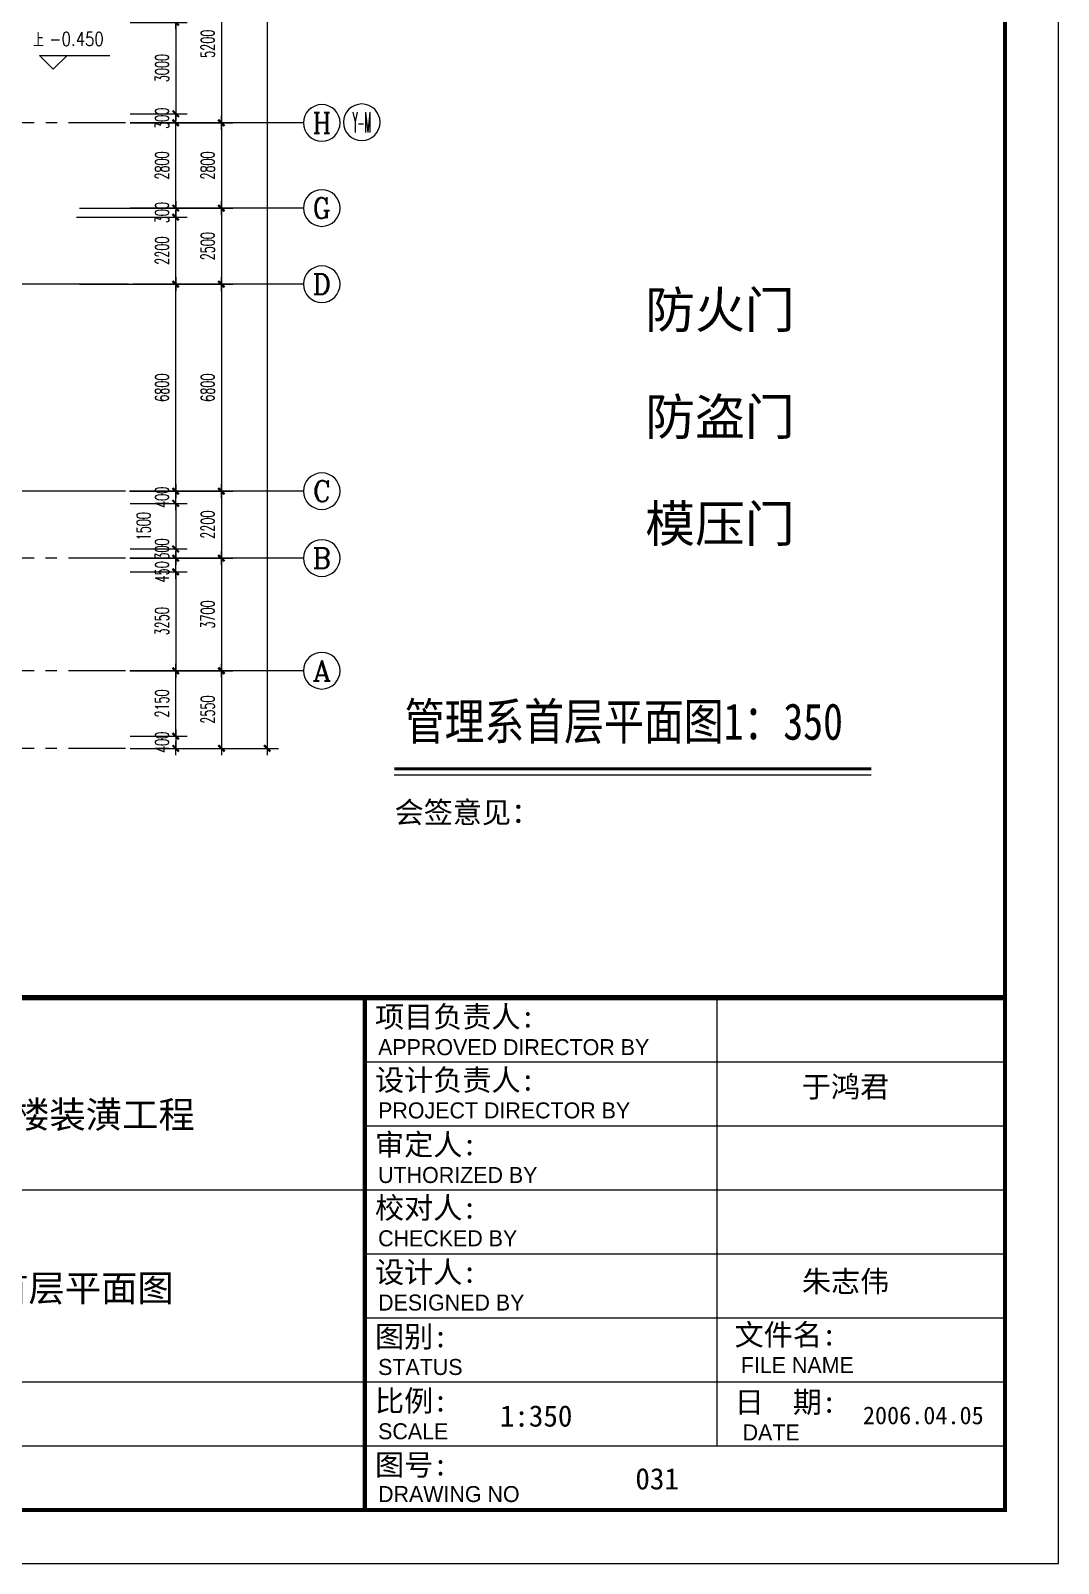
# Model space of a CAD drawing. Extents: x 2719331 to 3465925, y -270324 to -167476.
# Drawn here: x 2822290 to 2856051, y -268790 to -218437 of the extents above; entities that cross this region are included whole.
import ezdxf
from ezdxf.enums import TextEntityAlignment as Align

# ---------------------------------------------------------------- set-up
doc = ezdxf.new("R2010")
doc.units = 0
doc.header["$LTSCALE"] = 1500
doc.header["$MEASUREMENT"] = 0
doc.linetypes.add('CENTER', pattern=[2, 1.25, -0.25, 0.25, -0.25])
doc.layers.get('0').update_dxf_attribs({"linetype": 'CONTINUOUS', "lineweight": 0})
doc.layers.get('DEFPOINTS').update_dxf_attribs({"linetype": 'CONTINUOUS', "lineweight": 5})
for name, color, linetype, lineweight in [('AXIS', 7, 'CONTINUOUS', 5), ('AXIS_TEXT', 7, 'CONTINUOUS', 5), ('DOTE', 7, 'CENTER', 5), ('P-S-TEXT', 7, 'CONTINUOUS', 5), ('PUB_DIM', 250, 'CONTINUOUS', 5), ('PUB_TEXT', 7, 'CONTINUOUS', 5), ('我的', 7, 'CONTINUOUS', 5)]:
    doc.layers.add(name, color=color, linetype=linetype, lineweight=lineweight)
doc.styles.add('COMPLEX', font='COMPLEX')
doc.styles.add('DIM_FONT', font='romans.shx', dxfattribs={"width": 0.6})
doc.styles.add('H1', font='romans.shx', dxfattribs={"width": 1.2, "bigfont": 'hztxt.shx'})
doc.styles.add('ST', font='SimSun.ttf')
doc.styles.get("Standard").update_dxf_attribs({"font": 'SIMHEI.TTF', "height": 1.2})
doc.dimstyles.new('DIMN150', dxfattribs={"dimscale": 1.5, "dimtxt": 300, "dimasz": 1, "dimexe": 250, "dimexo": 300, "dimgap": 150, "dimtad": 1, "dimdec": 0, "dimdsep": 46, "dimtxsty": 'DIM_FONT', "dimblk": '_DIMX', "dimcen": 2.5, "dimdle": 0.3, "dimclrd": 7, "dimclre": 256, "dimclrt": 256, "dimadec": 0, "dimazin": 0, "dimtfac": 1, "dimtdec": 0, "dimtix": 1, "dimtmove": 2, "dimatfit": 3, "dimldrblk": '_DIMX', "dimfxl": 1, "dimtvp": 1, "dimtolj": 1, "dimtzin": 0, "dimlwd": -1, "dimlwe": -1, "dimarcsym": 0})

# ---------------------------------------------------------------- blocks, each defined once
blk = doc.blocks.new('_AXISO')
blk.add_circle((0, 0), 0.5)
at = {"layer": 'AXIS_TEXT', "style": 'COMPLEX', "width": 1.041667}
blk.add_attdef('A', text='', height=0.56, dxfattribs=at).set_placement((-0.25, -0.28), (0.25, -0.28), align=Align.FIT)
blk = doc.blocks.new('_DIMX')
blk.add_line((-150, 0), (150, 0))
at = {"const_width": 50}
blk.add_lwpolyline([(-70, -70), (70, 70)], dxfattribs=at)
blk = doc.blocks.new('*D1912')
at = {"layer": 'DEFPOINTS', "color": 0, "lineweight": 25}
for p in [(2825555, -216266), (2825555, -221466), (2828555, -221466)]:
    blk.add_point(p, dxfattribs=at)
at = {"layer": '我的'}
for p, q in [((2826005, -216266), (2828930, -216266)), ((2826005, -221466), (2828930, -221466))]:
    blk.add_line(p, q, dxfattribs=at)
at = {"layer": '我的', "color": 7}
blk.add_line((2828555, -216268), (2828555, -221465), dxfattribs=at)
at = {"layer": '我的', "color": 7, "xscale": 1.5, "yscale": 1.5, "zscale": 1.5}
for p, rotation in [((2828555, -216266), 90), ((2828555, -221466), 270)]:
    blk.add_blockref('_DIMX', p, dxfattribs=dict(at, rotation=rotation))
at = {"layer": '我的', "lineweight": 0, "insert": (2828105, -218866), "char_height": 450, "attachment_point": 5, "rotation": 90, "style": 'DIM_FONT'}
blk.add_mtext('\\A1;5200', dxfattribs=at)
blk = doc.blocks.new('*D1913')
at = {"layer": 'DEFPOINTS', "color": 0, "lineweight": 25}
for p in [(2825555, -221466), (2825555, -224266), (2828555, -224266)]:
    blk.add_point(p, dxfattribs=at)
at = {"layer": '我的'}
for p, q in [((2826005, -221466), (2828930, -221466)), ((2826005, -224266), (2828930, -224266))]:
    blk.add_line(p, q, dxfattribs=at)
at = {"layer": '我的', "color": 7}
blk.add_line((2828555, -221468), (2828555, -224265), dxfattribs=at)
at = {"layer": '我的', "color": 7, "xscale": 1.5, "yscale": 1.5, "zscale": 1.5}
for p, rotation in [((2828555, -221466), 90), ((2828555, -224266), 270)]:
    blk.add_blockref('_DIMX', p, dxfattribs=dict(at, rotation=rotation))
at = {"layer": '我的', "lineweight": 0, "insert": (2828105, -222866), "char_height": 450, "attachment_point": 5, "rotation": 90, "style": 'DIM_FONT'}
blk.add_mtext('\\A1;2800', dxfattribs=at)
blk = doc.blocks.new('*D1915')
at = {"layer": 'DEFPOINTS', "color": 0, "lineweight": 25}
for p in [(2825555, -224266), (2825105, -226766), (2828555, -226766)]:
    blk.add_point(p, dxfattribs=at)
at = {"layer": '我的'}
for p, q in [((2826005, -224266), (2828930, -224266)), ((2825555, -226766), (2828930, -226766))]:
    blk.add_line(p, q, dxfattribs=at)
at = {"layer": '我的', "color": 7}
blk.add_line((2828555, -224268), (2828555, -226765), dxfattribs=at)
at = {"layer": '我的', "color": 7, "xscale": 1.5, "yscale": 1.5, "zscale": 1.5}
for p, rotation in [((2828555, -224266), 90), ((2828555, -226766), 270)]:
    blk.add_blockref('_DIMX', p, dxfattribs=dict(at, rotation=rotation))
at = {"layer": '我的', "lineweight": 0, "insert": (2828105, -225516), "char_height": 450, "attachment_point": 5, "rotation": 90, "style": 'DIM_FONT'}
blk.add_mtext('\\A1;2500', dxfattribs=at)
blk = doc.blocks.new('*D1916')
at = {"layer": 'DEFPOINTS', "color": 0, "lineweight": 25}
for p in [(2825105, -226766), (2825093, -233566), (2828555, -233566)]:
    blk.add_point(p, dxfattribs=at)
at = {"layer": '我的'}
for p, q in [((2825555, -226766), (2828930, -226766)), ((2825543, -233566), (2828930, -233566))]:
    blk.add_line(p, q, dxfattribs=at)
at = {"layer": '我的', "color": 7}
blk.add_line((2828555, -226768), (2828555, -233565), dxfattribs=at)
at = {"layer": '我的', "color": 7, "xscale": 1.5, "yscale": 1.5, "zscale": 1.5}
for p, rotation in [((2828555, -226766), 90), ((2828555, -233566), 270)]:
    blk.add_blockref('_DIMX', p, dxfattribs=dict(at, rotation=rotation))
at = {"layer": '我的', "lineweight": 0, "insert": (2828105, -230166), "char_height": 450, "attachment_point": 5, "rotation": 90, "style": 'DIM_FONT'}
blk.add_mtext('\\A1;6800', dxfattribs=at)
blk = doc.blocks.new('*D1917')
at = {"layer": 'DEFPOINTS', "color": 0, "lineweight": 25}
for p in [(2825093, -233566), (2825105, -235766), (2828555, -235766)]:
    blk.add_point(p, dxfattribs=at)
at = {"layer": '我的'}
for p, q in [((2825543, -233566), (2828930, -233566)), ((2825555, -235766), (2828930, -235766))]:
    blk.add_line(p, q, dxfattribs=at)
at = {"layer": '我的', "color": 7}
blk.add_line((2828555, -233568), (2828555, -235765), dxfattribs=at)
at = {"layer": '我的', "color": 7, "xscale": 1.5, "yscale": 1.5, "zscale": 1.5}
for p, rotation in [((2828555, -233566), 90), ((2828555, -235766), 270)]:
    blk.add_blockref('_DIMX', p, dxfattribs=dict(at, rotation=rotation))
at = {"layer": '我的', "lineweight": 0, "insert": (2828105, -234666), "char_height": 450, "attachment_point": 5, "rotation": 90, "style": 'DIM_FONT'}
blk.add_mtext('\\A1;2200', dxfattribs=at)
blk = doc.blocks.new('*D1918')
at = {"layer": 'DEFPOINTS', "color": 0, "lineweight": 25}
for p in [(2825105, -235766), (2825105, -239466), (2828555, -239466)]:
    blk.add_point(p, dxfattribs=at)
at = {"layer": '我的'}
for p, q in [((2825555, -235766), (2828930, -235766)), ((2825555, -239466), (2828930, -239466))]:
    blk.add_line(p, q, dxfattribs=at)
at = {"layer": '我的', "color": 7}
blk.add_line((2828555, -235768), (2828555, -239465), dxfattribs=at)
at = {"layer": '我的', "color": 7, "xscale": 1.5, "yscale": 1.5, "zscale": 1.5}
for p, rotation in [((2828555, -235766), 90), ((2828555, -239466), 270)]:
    blk.add_blockref('_DIMX', p, dxfattribs=dict(at, rotation=rotation))
at = {"layer": '我的', "lineweight": 0, "insert": (2828105, -237616), "char_height": 450, "attachment_point": 5, "rotation": 90, "style": 'DIM_FONT'}
blk.add_mtext('\\A1;3700', dxfattribs=at)
blk = doc.blocks.new('*D1919')
at = {"layer": 'DEFPOINTS', "color": 0, "lineweight": 25}
for p in [(2825109, -239466), (2825109, -242016), (2828559, -242016)]:
    blk.add_point(p, dxfattribs=at)
at = {"layer": '我的'}
for p, q in [((2825559, -239466), (2828934, -239466)), ((2825559, -242016), (2828934, -242016))]:
    blk.add_line(p, q, dxfattribs=at)
at = {"layer": '我的', "color": 7}
blk.add_line((2828559, -239468), (2828559, -242015), dxfattribs=at)
at = {"layer": '我的', "color": 7, "xscale": 1.5, "yscale": 1.5, "zscale": 1.5}
for p, rotation in [((2828559, -239466), 90), ((2828559, -242016), 270)]:
    blk.add_blockref('_DIMX', p, dxfattribs=dict(at, rotation=rotation))
at = {"layer": '我的', "lineweight": 0, "insert": (2828109, -240741), "char_height": 450, "attachment_point": 5, "rotation": 90, "style": 'DIM_FONT'}
blk.add_mtext('\\A1;2550', dxfattribs=at)
blk = doc.blocks.new('*D945')
at = {"layer": 'DEFPOINTS', "color": 0, "lineweight": 25}
for p in [(2825109, -218166), (2825109, -221166), (2827055, -221166)]:
    blk.add_point(p, dxfattribs=at)
at = {"layer": '我的'}
for p, q in [((2825559, -218166), (2827430, -218166)), ((2825559, -221166), (2827430, -221166))]:
    blk.add_line(p, q, dxfattribs=at)
at = {"layer": '我的', "color": 7}
blk.add_line((2827055, -218168), (2827055, -221165), dxfattribs=at)
at = {"layer": '我的', "color": 7, "xscale": 1.5, "yscale": 1.5, "zscale": 1.5}
for p, rotation in [((2827055, -218166), 90), ((2827055, -221166), 270)]:
    blk.add_blockref('_DIMX', p, dxfattribs=dict(at, rotation=rotation))
at = {"layer": '我的', "lineweight": 0, "insert": (2826605, -219666), "char_height": 450, "attachment_point": 5, "rotation": 90, "style": 'DIM_FONT'}
blk.add_mtext('\\A1;3000', dxfattribs=at)
blk = doc.blocks.new('*D946')
at = {"layer": 'DEFPOINTS', "color": 0, "lineweight": 25}
for p in [(2825105, -233566), (2827055, -233566), (2825105, -233966)]:
    blk.add_point(p, dxfattribs=at)
at = {"layer": '我的'}
for p, q in [((2825555, -233566), (2827430, -233566)), ((2825555, -233966), (2827430, -233966))]:
    blk.add_line(p, q, dxfattribs=at)
at = {"layer": '我的', "color": 7}
for p, q in [((2827055, -233565), (2827055, -233563)), ((2827055, -233966), (2827055, -233566)), ((2827055, -233968), (2827055, -233969))]:
    blk.add_line(p, q, dxfattribs=at)
at = {"layer": '我的', "color": 7, "xscale": 1.5, "yscale": 1.5, "zscale": 1.5}
for p, rotation in [((2827055, -233566), 270), ((2827055, -233966), 90)]:
    blk.add_blockref('_DIMX', p, dxfattribs=dict(at, rotation=rotation))
at = {"layer": '我的', "lineweight": 0, "insert": (2826605, -233766), "char_height": 450, "attachment_point": 5, "rotation": 90, "style": 'DIM_FONT'}
blk.add_mtext('\\A1;400', dxfattribs=at)
blk = doc.blocks.new('*D947')
at = {"layer": 'DEFPOINTS', "color": 0, "lineweight": 25}
for p in [(2825205, -226766), (2827055, -226766), (2825105, -233566)]:
    blk.add_point(p, dxfattribs=at)
at = {"layer": '我的'}
for p, q in [((2825655, -226766), (2827430, -226766)), ((2825555, -233566), (2827430, -233566))]:
    blk.add_line(p, q, dxfattribs=at)
at = {"layer": '我的', "color": 7}
blk.add_line((2827055, -233565), (2827055, -226768), dxfattribs=at)
at = {"layer": '我的', "color": 7, "xscale": 1.5, "yscale": 1.5, "zscale": 1.5}
for p, rotation in [((2827055, -226766), 90), ((2827055, -233566), 270)]:
    blk.add_blockref('_DIMX', p, dxfattribs=dict(at, rotation=rotation))
at = {"layer": '我的', "lineweight": 0, "insert": (2826605, -230166), "char_height": 450, "attachment_point": 5, "rotation": 90, "style": 'DIM_FONT'}
blk.add_mtext('\\A1;6800', dxfattribs=at)
blk = doc.blocks.new('*D948')
at = {"layer": 'DEFPOINTS', "color": 0, "lineweight": 25}
for p in [(2825409, -221466), (2827055, -221466), (2825409, -224266)]:
    blk.add_point(p, dxfattribs=at)
at = {"layer": '我的'}
for p, q in [((2825859, -221466), (2827430, -221466)), ((2825859, -224266), (2827430, -224266))]:
    blk.add_line(p, q, dxfattribs=at)
at = {"layer": '我的', "color": 7}
blk.add_line((2827055, -224265), (2827055, -221468), dxfattribs=at)
at = {"layer": '我的', "color": 7, "xscale": 1.5, "yscale": 1.5, "zscale": 1.5}
for p, rotation in [((2827055, -221466), 90), ((2827055, -224266), 270)]:
    blk.add_blockref('_DIMX', p, dxfattribs=dict(at, rotation=rotation))
at = {"layer": '我的', "lineweight": 0, "insert": (2826605, -222866), "char_height": 450, "attachment_point": 5, "rotation": 90, "style": 'DIM_FONT'}
blk.add_mtext('\\A1;2800', dxfattribs=at)
blk = doc.blocks.new('*D1901')
at = {"layer": 'DEFPOINTS', "color": 0, "lineweight": 25}
for p in [(2826609, -178616), (2826609, -242016), (2830059, -242016)]:
    blk.add_point(p, dxfattribs=at)
at = {"layer": '我的'}
for p, q in [((2827059, -178616), (2830434, -178616)), ((2827059, -242016), (2830434, -242016))]:
    blk.add_line(p, q, dxfattribs=at)
at = {"layer": '我的', "color": 7}
blk.add_line((2830059, -178618), (2830059, -242015), dxfattribs=at)
at = {"layer": '我的', "color": 7, "xscale": 1.5, "yscale": 1.5, "zscale": 1.5}
for p, rotation in [((2830059, -178616), 90), ((2830059, -242016), 270)]:
    blk.add_blockref('_DIMX', p, dxfattribs=dict(at, rotation=rotation))
at = {"layer": '我的', "lineweight": 0, "insert": (2829609, -210316), "char_height": 450, "attachment_point": 5, "rotation": 90, "style": 'DIM_FONT'}
blk.add_mtext('\\A1;63400', dxfattribs=at)
blk = doc.blocks.new('*D1893')
at = {"layer": 'DEFPOINTS', "color": 0, "lineweight": 25}
for p in [(2825109, -221166), (2825109, -221466), (2827055, -221166)]:
    blk.add_point(p, dxfattribs=at)
at = {"layer": '我的'}
for p, q in [((2825559, -221166), (2827430, -221166)), ((2825559, -221466), (2827430, -221466))]:
    blk.add_line(p, q, dxfattribs=at)
at = {"layer": '我的', "color": 7}
for p, q in [((2827055, -221165), (2827055, -221163)), ((2827055, -221466), (2827055, -221166)), ((2827055, -221468), (2827055, -221469))]:
    blk.add_line(p, q, dxfattribs=at)
at = {"layer": '我的', "color": 7, "xscale": 1.5, "yscale": 1.5, "zscale": 1.5}
for p, rotation in [((2827055, -221166), 270), ((2827055, -221466), 90)]:
    blk.add_blockref('_DIMX', p, dxfattribs=dict(at, rotation=rotation))
at = {"layer": '我的', "lineweight": 0, "insert": (2826605, -221316), "char_height": 450, "attachment_point": 5, "rotation": 90, "style": 'DIM_FONT'}
blk.add_mtext('\\A1;300', dxfattribs=at)
blk = doc.blocks.new('*D1894')
at = {"layer": 'DEFPOINTS', "color": 0, "lineweight": 25}
for p in [(2825105, -233966), (2825105, -235466), (2827055, -235466)]:
    blk.add_point(p, dxfattribs=at)
at = {"layer": '我的'}
for p, q in [((2825555, -233966), (2827430, -233966)), ((2825555, -235466), (2827430, -235466))]:
    blk.add_line(p, q, dxfattribs=at)
at = {"layer": '我的', "color": 7}
blk.add_line((2827055, -233968), (2827055, -235465), dxfattribs=at)
at = {"layer": '我的', "color": 7, "xscale": 1.5, "yscale": 1.5, "zscale": 1.5}
for p, rotation in [((2827055, -233966), 90), ((2827055, -235466), 270)]:
    blk.add_blockref('_DIMX', p, dxfattribs=dict(at, rotation=rotation))
at = {"layer": '我的', "lineweight": 0, "insert": (2825998, -234716), "char_height": 450, "attachment_point": 5, "rotation": 90, "style": 'DIM_FONT'}
blk.add_mtext('\\A1;1500', dxfattribs=at)
blk = doc.blocks.new('*D1895')
at = {"layer": 'DEFPOINTS', "color": 0, "lineweight": 25}
for p in [(2825105, -235766), (2827055, -235766), (2825105, -236216)]:
    blk.add_point(p, dxfattribs=at)
at = {"layer": '我的'}
for p, q in [((2825555, -235766), (2827430, -235766)), ((2825555, -236216), (2827430, -236216))]:
    blk.add_line(p, q, dxfattribs=at)
at = {"layer": '我的', "color": 7}
for p, q in [((2827055, -235765), (2827055, -235763)), ((2827055, -236216), (2827055, -235766)), ((2827055, -236218), (2827055, -236219))]:
    blk.add_line(p, q, dxfattribs=at)
at = {"layer": '我的', "color": 7, "xscale": 1.5, "yscale": 1.5, "zscale": 1.5}
for p, rotation in [((2827055, -235766), 270), ((2827055, -236216), 90)]:
    blk.add_blockref('_DIMX', p, dxfattribs=dict(at, rotation=rotation))
at = {"layer": '我的', "lineweight": 0, "insert": (2826605, -236216), "char_height": 450, "attachment_point": 5, "rotation": 90, "style": 'DIM_FONT'}
blk.add_mtext('\\A1;450', dxfattribs=at)
blk = doc.blocks.new('*D1896')
at = {"layer": 'DEFPOINTS', "color": 0, "lineweight": 25}
for p in [(2825105, -235466), (2825105, -235766), (2827055, -235766)]:
    blk.add_point(p, dxfattribs=at)
at = {"layer": '我的'}
for p, q in [((2825555, -235466), (2827430, -235466)), ((2825555, -235766), (2827430, -235766))]:
    blk.add_line(p, q, dxfattribs=at)
at = {"layer": '我的', "color": 7}
for p, q in [((2827055, -235465), (2827055, -235463)), ((2827055, -235466), (2827055, -235766)), ((2827055, -235768), (2827055, -235769))]:
    blk.add_line(p, q, dxfattribs=at)
at = {"layer": '我的', "color": 7, "xscale": 1.5, "yscale": 1.5, "zscale": 1.5}
for p, rotation in [((2827055, -235466), 270), ((2827055, -235766), 90)]:
    blk.add_blockref('_DIMX', p, dxfattribs=dict(at, rotation=rotation))
at = {"layer": '我的', "lineweight": 0, "insert": (2826605, -235466), "char_height": 450, "attachment_point": 5, "rotation": 90, "style": 'DIM_FONT'}
blk.add_mtext('\\A1;300', dxfattribs=at)
blk = doc.blocks.new('*D1897')
at = {"layer": 'DEFPOINTS', "color": 0, "lineweight": 25}
for p in [(2825105, -236216), (2825205, -239466), (2827055, -239466)]:
    blk.add_point(p, dxfattribs=at)
at = {"layer": '我的'}
for p, q in [((2825555, -236216), (2827430, -236216)), ((2825655, -239466), (2827430, -239466))]:
    blk.add_line(p, q, dxfattribs=at)
at = {"layer": '我的', "color": 7}
blk.add_line((2827055, -236218), (2827055, -239465), dxfattribs=at)
at = {"layer": '我的', "color": 7, "xscale": 1.5, "yscale": 1.5, "zscale": 1.5}
for p, rotation in [((2827055, -236216), 90), ((2827055, -239466), 270)]:
    blk.add_blockref('_DIMX', p, dxfattribs=dict(at, rotation=rotation))
at = {"layer": '我的', "lineweight": 0, "insert": (2826605, -237841), "char_height": 450, "attachment_point": 5, "rotation": 90, "style": 'DIM_FONT'}
blk.add_mtext('\\A1;3250', dxfattribs=at)
blk = doc.blocks.new('*D1898')
at = {"layer": 'DEFPOINTS', "color": 0, "lineweight": 25}
for p in [(2825205, -239466), (2827055, -239466), (2825105, -241616)]:
    blk.add_point(p, dxfattribs=at)
at = {"layer": '我的'}
for p, q in [((2825655, -239466), (2827430, -239466)), ((2825555, -241616), (2827430, -241616))]:
    blk.add_line(p, q, dxfattribs=at)
at = {"layer": '我的', "color": 7}
blk.add_line((2827055, -241615), (2827055, -239468), dxfattribs=at)
at = {"layer": '我的', "color": 7, "xscale": 1.5, "yscale": 1.5, "zscale": 1.5}
for p, rotation in [((2827055, -239466), 90), ((2827055, -241616), 270)]:
    blk.add_blockref('_DIMX', p, dxfattribs=dict(at, rotation=rotation))
at = {"layer": '我的', "lineweight": 0, "insert": (2826605, -240541), "char_height": 450, "attachment_point": 5, "rotation": 90, "style": 'DIM_FONT'}
blk.add_mtext('\\A1;2150', dxfattribs=at)
blk = doc.blocks.new('*D1749')
at = {"layer": 'DEFPOINTS', "color": 0, "lineweight": 25}
for p in [(2825105, -241616), (2825109, -242016), (2827055, -242016)]:
    blk.add_point(p, dxfattribs=at)
at = {"layer": '我的'}
for p, q in [((2825555, -241616), (2827430, -241616)), ((2825559, -242016), (2827430, -242016))]:
    blk.add_line(p, q, dxfattribs=at)
at = {"layer": '我的', "color": 7}
for p, q in [((2827055, -241615), (2827055, -241613)), ((2827055, -241616), (2827055, -242016)), ((2827055, -242018), (2827055, -242019))]:
    blk.add_line(p, q, dxfattribs=at)
at = {"layer": '我的', "color": 7, "xscale": 1.5, "yscale": 1.5, "zscale": 1.5}
for p, rotation in [((2827055, -241616), 270), ((2827055, -242016), 90)]:
    blk.add_blockref('_DIMX', p, dxfattribs=dict(at, rotation=rotation))
at = {"layer": '我的', "lineweight": 0, "insert": (2826605, -241816), "char_height": 450, "attachment_point": 5, "rotation": 90, "style": 'DIM_FONT'}
blk.add_mtext('\\A1;400', dxfattribs=at)
blk = doc.blocks.new('*D707')
at = {"layer": 'DEFPOINTS', "color": 0, "lineweight": 25}
for p in [(2823344, -224565), (2827055, -224565), (2823440, -226765)]:
    blk.add_point(p, dxfattribs=at)
at = {"layer": '我的'}
for p, q in [((2823794, -224565), (2827430, -224565)), ((2823890, -226765), (2827430, -226765))]:
    blk.add_line(p, q, dxfattribs=at)
at = {"layer": '我的', "color": 7}
blk.add_line((2827055, -226763), (2827055, -224566), dxfattribs=at)
at = {"layer": '我的', "color": 7, "xscale": 1.5, "yscale": 1.5, "zscale": 1.5}
for p, rotation in [((2827055, -224565), 90), ((2827055, -226765), 270)]:
    blk.add_blockref('_DIMX', p, dxfattribs=dict(at, rotation=rotation))
at = {"layer": '我的', "lineweight": 0, "insert": (2826605, -225665), "char_height": 450, "attachment_point": 5, "rotation": 90, "style": 'DIM_FONT'}
blk.add_mtext('\\A1;2200', dxfattribs=at)
blk = doc.blocks.new('*D708')
at = {"layer": 'DEFPOINTS', "color": 0, "lineweight": 25}
for p in [(2823344, -224565), (2823440, -224265), (2827055, -224565)]:
    blk.add_point(p, dxfattribs=at)
at = {"layer": '我的'}
for p, q in [((2823794, -224565), (2827430, -224565)), ((2823890, -224265), (2827430, -224265))]:
    blk.add_line(p, q, dxfattribs=at)
at = {"layer": '我的', "color": 7}
for p, q in [((2827055, -224263), (2827055, -224262)), ((2827055, -224265), (2827055, -224565)), ((2827055, -224566), (2827055, -224568))]:
    blk.add_line(p, q, dxfattribs=at)
at = {"layer": '我的', "color": 7, "xscale": 1.5, "yscale": 1.5, "zscale": 1.5}
for p, rotation in [((2827055, -224265), 270), ((2827055, -224565), 90)]:
    blk.add_blockref('_DIMX', p, dxfattribs=dict(at, rotation=rotation))
at = {"layer": '我的', "lineweight": 0, "insert": (2826605, -224415), "char_height": 450, "attachment_point": 5, "rotation": 90, "style": 'DIM_FONT'}
blk.add_mtext('\\A1;300', dxfattribs=at)

msp = doc.modelspace()

# ---------------------------------------------------------------- linework, layer by layer
at = {"layer": 'AXIS', "color": 250}
for p, q in [((2844834.5, -250209.8), (2844834.5, -264933.6)), ((2833270.3, -252313.2), (2854298.6, -252313.2)), ((2833270.3, -254416.6), (2854298.6, -254416.6)), ((2812242, -256520), (2833270.3, -256520)), ((2833270.3, -256520), (2854298.6, -256520)), ((2833270.3, -258623.4), (2854298.6, -258623.4)), ((2833270.3, -260726.8), (2854298.6, -260726.8)), ((2812242, -262830.2), (2833270.3, -262830.2)), ((2833270.3, -262830.2), (2854298.6, -262830.2)), ((2812242, -264933.6), (2833270.3, -264933.6)), ((2833270.3, -264933.6), (2854298.6, -264933.6))]:
    msp.add_line(p, q, dxfattribs=at)
msp.add_lwpolyline([(2719330.9, -167476.4), (2719330.9, -268789.8), (2856051.4, -268789.8), (2856051.4, -167476.4)], close=True, dxfattribs=at)
at = {"layer": 'AXIS', "color": 0, "const_width": 140.2}
msp.add_lwpolyline([(2721083.7, -169229.2), (2721083.7, -267037), (2854298.6, -267037), (2854298.6, -169229.2)], close=True, dxfattribs=at)
at = {"layer": 'AXIS', "color": 0}
for points, const_width in [([(2721083.7, -250209.8), (2854298.6, -250209.8)], 175.3), ([(2833270.3, -267037), (2833270.3, -250209.8)], 140.2)]:
    msp.add_lwpolyline(points, dxfattribs=dict(at, const_width=const_width))
at = {"layer": 'DOTE', "lineweight": 0}
for p, q in [((2825409.4, -221466.3), (2755051.3, -221466.3)), ((2825404.7, -235766.3), (2755051.3, -235766.3)), ((2825404.7, -239466.3), (2755051.3, -239466.3)), ((2825404.7, -242016.3), (2755051.3, -242016.3))]:
    msp.add_line(p, q, dxfattribs=at)
at = {"layer": 'PUB_DIM', "lineweight": 0}
for p, q in [((2823035.3, -219700.7), (2822585.3, -219250.7)), ((2822585.3, -219250.7), (2823485.3, -219250.7)), ((2823485.3, -219250.7), (2823035.3, -219700.7)), ((2823485.3, -219250.7), (2824886.7, -219250.7))]:
    msp.add_line(p, q, dxfattribs=at)
at = {"layer": 'PUB_TEXT'}
msp.add_line((2834234.8, -242885.2), (2849903.9, -242885.2), dxfattribs=at)
at = {"layer": 'PUB_TEXT', "const_width": 100}
msp.add_lwpolyline([(2834234.8, -242685.2), (2849903.9, -242685.2)], dxfattribs=at)
at = {"layer": '我的', "lineweight": 0}
for p, q in [((2831254.7, -221466.3), (2825554.7, -221466.3)), ((2831254.7, -224266.3), (2825554.7, -224266.3)), ((2825504.7, -226766.3), (2749051.3, -226766.3)), ((2831254.7, -226766.3), (2825650, -226766.3)), ((2825404.7, -233566.3), (2749051.3, -233566.3)), ((2831254.7, -233566.3), (2825550, -233566.3)), ((2831254.7, -235766.3), (2825550, -235766.3)), ((2831254.7, -239466.3), (2825550, -239466.3))]:
    msp.add_line(p, q, dxfattribs=at)

# ---------------------------------------------------------------- block references
at = {"layer": 'AXIS', "lineweight": 0}
ref = msp.add_blockref('_AXISO', (2831854.7, -221466.3), dxfattribs=dict(at, xscale=-1200, yscale=1200, zscale=1200))
ref.add_attrib('A', 'H', dxfattribs={"layer": 'AXIS_TEXT', "height": 672, "style": 'COMPLEX', "width": 0.9375}).set_placement((2831554.7, -221802.3), (2832154.7, -221802.3), align=Align.FIT)
ref = msp.add_blockref('_AXISO', (2833168.3, -221445.7), dxfattribs=dict(at, xscale=-1200, yscale=1200, zscale=1200))
ref.add_attrib('A', 'Y-M', dxfattribs={"layer": 'AXIS_TEXT', "height": 672, "style": 'COMPLEX', "width": 0.275735}).set_placement((2832868.3, -221781.7), (2833468.3, -221781.7), align=Align.FIT)
ref = msp.add_blockref('_AXISO', (2831854.7, -224266.3), dxfattribs=dict(at, xscale=-1200, yscale=1200, zscale=1200))
ref.add_attrib('A', 'G', dxfattribs={"layer": 'AXIS_TEXT', "height": 672, "style": 'COMPLEX', "width": 1.041667}).set_placement((2831554.7, -224602.3), (2832154.7, -224602.3), align=Align.FIT)
ref = msp.add_blockref('_AXISO', (2831854.7, -226766.3), dxfattribs=dict(at, xscale=-1200, yscale=1200, zscale=1200))
ref.add_attrib('A', 'D', dxfattribs={"layer": 'AXIS_TEXT', "height": 672, "style": 'COMPLEX', "width": 1.102941}).set_placement((2831554.7, -227102.3), (2832154.7, -227102.3), align=Align.FIT)
ref = msp.add_blockref('_AXISO', (2831854.7, -233566.3), dxfattribs=dict(at, xscale=-1200, yscale=1200, zscale=1200))
ref.add_attrib('A', 'C', dxfattribs={"layer": 'AXIS_TEXT', "height": 672, "style": 'COMPLEX', "width": 1.25}).set_placement((2831554.7, -233902.3), (2832154.7, -233902.3), align=Align.FIT)
ref = msp.add_blockref('_AXISO', (2831854.7, -235766.3), dxfattribs=dict(at, xscale=-1200, yscale=1200, zscale=1200))
ref.add_attrib('A', 'B', dxfattribs={"layer": 'AXIS_TEXT', "height": 672, "style": 'COMPLEX', "width": 1.102941}).set_placement((2831554.7, -236102.3), (2832154.7, -236102.3), align=Align.FIT)
ref = msp.add_blockref('_AXISO', (2831854.7, -239466.3), dxfattribs=dict(at, xscale=-1200, yscale=1200, zscale=1200))
ref.add_attrib('A', 'A', dxfattribs={"layer": 'AXIS_TEXT', "height": 672, "style": 'COMPLEX', "width": 1.041667}).set_placement((2831554.7, -239802.3), (2832154.7, -239802.3), align=Align.FIT)

# ---------------------------------------------------------------- texts
at = {"layer": 'AXIS', "color": 250, "attachment_point": 1}
for s, insert, char_height, width in [('{\\fSimHei|b0|i0|c134|p2;\\C5;防火门}', (2842478.2, -227006.5), 1200, 8327.344), ('{\\fSimHei|b0|i0|c134|p2;\\C5;防盗门}', (2842478.2, -230520.6), 1200, 8327.344), ('{\\fSimHei|b0|i0|c134|p2;\\C5;模压门}', (2842478.2, -234034.7), 1200, 8327.344), ('{\\fSimHei|b0|i0|c134|p2;\\C5;会签意见：}', (2834246.7, -243767.3), 701.131, 6476.823), ('{\\fSimHei|b0|i0|c134|p2;\\C5;项目负责人:}', (2833603, -250481.3), 701.131, 6476.823), ('\\fￋￎￌ￥|b0|i0|c134|p2;\\C5;APPROVED DIRECTOR BY', (2833704.6, -251568.7), 525.848, 10946.369), ('{\\fSimHei|b0|i0|c134|p2;\\C5;设计负责人:}', (2833603, -252558.9), 701.131, 6476.823), ('{\\fSimHei|b0|i0|c134|p2;\\C5;于鸿君}', (2847625.8, -252780.5), 701.131, 6476.823), ('{\\fSimHei|b0|i0|c134|p2;\\C5;综合教学楼装潢工程}', (2816941.5, -253610.2), 874.895, 17614.867), ('\\fￋￎￌ￥|b0|i0|c134|p2;\\C5;PROJECT DIRECTOR BY', (2833704.6, -253646.3), 525.848, 10946.369), ('{\\fSimHei|b0|i0|c134|p2;\\C5;审定人:}', (2833603, -254681.3), 701.131, 6476.823), ('\\fￋￎￌ￥|b0|i0|c134|p2;\\C5;UTHORIZED BY', (2833704.6, -255768.7), 525.848, 10946.369), ('{\\fSimHei|b0|i0|c134|p2;\\C5;校对人:}', (2833603, -256760.5), 701.131, 6476.823), ('\\fￋￎￌ￥|b0|i0|c134|p2;\\C5;CHECKED BY', (2833704.6, -257847.9), 525.848, 10946.369), ('{\\fSimHei|b0|i0|c134|p2;\\C5;设计人:}', (2833603, -258871.1), 701.131, 6476.823), ('{\\C5;管理系首层平面图}', (2817444.2, -259308.1), 874.895, 17614.867), ('{\\fSimHei|b0|i0|c134|p2;\\C5;朱志伟}', (2847625.8, -259176.3), 701.131, 6476.823), ('\\fￋￎￌ￥|b0|i0|c134|p2;\\C5;DESIGNED BY', (2833704.6, -259958.5), 525.848, 10946.369), ('{\\fSimHei|b0|i0|c134|p2;\\C5;文件名:}', (2845417, -260928.4), 701.131, 6476.823), ('{\\fSimHei|b0|i0|c134|p2;\\C5;图别:}', (2833603, -260988.8), 701.131, 6476.823), ('\\fￋￎￌ￥|b0|i0|c134|p2;\\C5;STATUS', (2833704.6, -262076.2), 525.848, 10946.369), ('\\fￋￎￌ￥|b0|i0|c134|p2;\\C5;FILE NAME', (2845619.3, -262015.8), 525.848, 10946.369), ('{\\fSimHei|b0|i0|c134|p2;\\C5;比例:}', (2833603, -263100.5), 701.131, 6476.823), ('{\\fSimHei|b0|i0|c134|p2;\\C5;日  期:}', (2845417, -263138.4), 701.131, 6476.823), ('{\\C5;1:350}', (2837702.9, -263597), 701.131, 6476.823), ('{\\C5;2006.04.05}', (2849630.7, -263636.7), 583.333, 6476.823), ('\\fￋￎￌ￥|b0|i0|c134|p2;\\C5;SCALE', (2833704.6, -264187.9), 525.848, 10946.369), ('\\fￋￎￌ￥|b0|i0|c134|p2;\\C5;DATE', (2845679.7, -264225.8), 525.848, 10946.369), ('{\\fSimHei|b0|i0|c134|p2;\\C5;图号:}', (2833603, -265200.5), 701.131, 6476.823), ('{\\C5;031}', (2842156, -265659.8), 701.13, 6476.823), ('\\fￋￎￌ￥|b0|i0|c134|p2;\\C5;DRAWING NO', (2833704.6, -266251), 525.848, 10946.369)]:
    msp.add_mtext(s, dxfattribs=dict(at, insert=insert, char_height=char_height, width=width))
at = {"layer": 'P-S-TEXT', "lineweight": 0, "style": 'H1', "width": 0.8}
msp.add_text('上', height=450, dxfattribs=at).set_placement((2822369.8, -218971.9))
at = {"layer": 'PUB_DIM', "lineweight": 0, "style": 'DIM_FONT', "width": 0.8}
msp.add_text('-0.450', height=450, rotation=360, dxfattribs=at).set_placement((2824692.4, -218935.7), align=Align.RIGHT)
at = {"layer": 'PUB_TEXT', "style": 'ST', "width": 0.8}
msp.add_text('管理系首层平面图1：350', height=1200, dxfattribs=at).set_placement((2834578.7, -241732.8))

# ---------------------------------------------------------------- dimensions: what is measured, and where the dimension line sits
at = {"layer": '我的', "lineweight": 0}
for base, p1, p2, angle, picture, middle in [((2830059.4, -242016.3), (2826609.4, -178616.3), (2826609.4, -242016.3), 90, '*D1901', (2829609.4, -210316.3)), ((2828554.7, -221466.3), (2825554.7, -216266.3), (2825554.7, -221466.3), 270, '*D1912', (2828104.7, -218866.3)), ((2827054.7, -221166.3), (2825109, -218166.2), (2825109.4, -221166.3), 90, '*D945', (2826604.7, -219666.3)), ((2827054.7, -221166.3), (2825109, -221466.3), (2825109.4, -221166.3), 90, '*D1893', (2826604.7, -221316.3)), ((2827054.7, -221466.3), (2825409.4, -224266.3), (2825409.4, -221466.3), 90, '*D948', (2826604.7, -222866.3)), ((2828554.7, -224266.3), (2825554.7, -221466.3), (2825554.7, -224266.3), 270, '*D1913', (2828104.7, -222866.3)), ((2827054.7, -224564.7), (2823439.6, -224264.7), (2823344.3, -224564.7), 90, '*D708', (2826604.7, -224414.7)), ((2828554.7, -226766.3), (2825554.7, -224266.3), (2825104.7, -226766.3), 90, '*D1915', (2828104.7, -225516.3)), ((2827054.7, -224564.7), (2823439.6, -226764.7), (2823344.3, -224564.7), 90, '*D707', (2826604.7, -225664.7)), ((2828554.7, -233566.2), (2825104.7, -226766.3), (2825092.9, -233566.2), 90, '*D1916', (2828104.7, -230166.3)), ((2827054.7, -226766.3), (2825104.7, -233566.2), (2825204.7, -226766.3), 90, '*D947', (2826604.7, -230166.3)), ((2828554.7, -235766.3), (2825092.9, -233566.2), (2825104.7, -235766.3), 90, '*D1917', (2828104.7, -234666.3)), ((2827054.7, -233566.3), (2825104.7, -233966.3), (2825104.7, -233566.3), 90, '*D946', (2826604.7, -233766.3)), ((2828554.7, -239466.3), (2825104.7, -235766.3), (2825104.7, -239466.3), 90, '*D1918', (2828104.7, -237616.3)), ((2827054.7, -239466.3), (2825104.7, -236216.3), (2825204.7, -239466.3), 90, '*D1897', (2826604.7, -237841.3)), ((2827054.7, -239466.3), (2825104.7, -241616.3), (2825204.7, -239466.3), 90, '*D1898', (2826604.7, -240541.3)), ((2828559.4, -242016.3), (2825109.4, -239466.3), (2825109.4, -242016.3), 90, '*D1919', (2828109.4, -240741.3)), ((2827054.7, -242016.3), (2825104.7, -241616.3), (2825109.4, -242016.3), 90, '*D1749', (2826604.7, -241816.3))]:
    dim = msp.add_linear_dim(base=base, p1=p1, p2=p2, angle=angle, dimstyle='DIMN150', dxfattribs=at)
    dim.commit()
    dim.dimension.update_dxf_attribs({"geometry": picture, "text_midpoint": middle})
for base, p1, p2, picture, middle in [((2827054.7, -235466.3), (2825104.7, -233966.3), (2825104.7, -235466.3), '*D1894', (2825998.2, -234716.3)), ((2827054.7, -235766.3), (2825104.7, -235466.3), (2825104.7, -235766.3), '*D1896', (2826604.7, -235466.3)), ((2827054.7, -235766.3), (2825104.7, -236216.3), (2825104.7, -235766.3), '*D1895', (2826604.7, -236216.3))]:
    dim = msp.add_linear_dim(base=base, p1=p1, p2=p2, angle=90, dimstyle='DIMN150', dxfattribs=at)
    dim.commit()
    dim.dimension.update_dxf_attribs({"geometry": picture, "text_midpoint": middle, "dimtype": 160})

doc.saveas('drawing.dxf')
